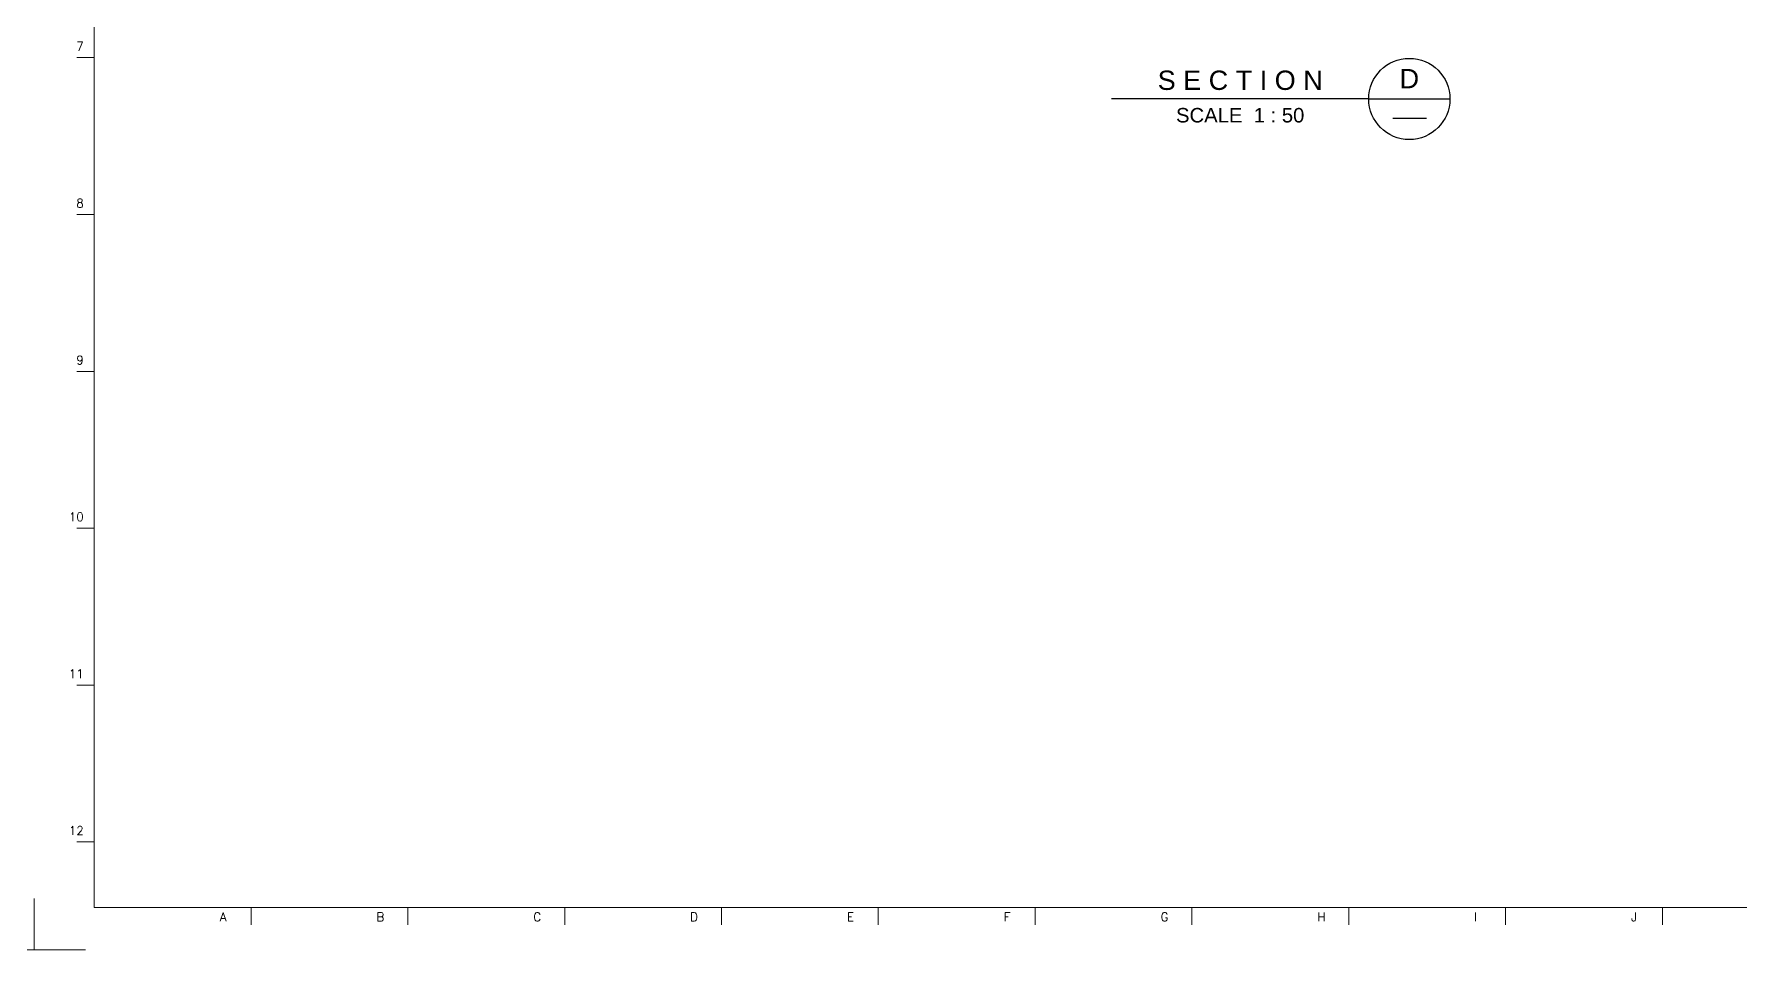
# Model space of a CAD drawing. Header units: millimetres. Extents: x 63700 to 182600, y -289551 to -205451.
# Drawn here: x 123150 to 158445, y -289551 to -270606 of the extents above; entities that cross this region are included whole.
import ezdxf
from ezdxf.enums import TextEntityAlignment as Align

# ---------------------------------------------------------------- set-up
doc = ezdxf.new("R2010")
doc.units = ezdxf.units.MM
doc.header["$LTSCALE"] = 50
doc.layers.add('1', color=7, linetype='Continuous')
doc.layers.add('TAN-TIT', color=30, linetype='Continuous', lineweight=0)
doc.layers.add('TITLE', color=7, linetype='Continuous', lineweight=30)
doc.styles.add('Arial', font='arial.ttf')
doc.styles.add('COM', font='COMPLEX', dxfattribs={"height": 5})

# ---------------------------------------------------------------- blocks, each defined once
blk = doc.blocks.new('BORDER')
at = {"layer": 'TAN-TIT'}
for p, q in [((4977, 164680), (4977, 3520)), ((4977, 73830), (3534, 73830)), ((4977, 60851), (3534, 60851)), ((4977, 47872), (3534, 47872)), ((4977, 34894), (3534, 34894)), ((4977, 21915), (3534, 21915)), ((4977, 8937), (3534, 8937)), ((4977, 3520), (232823, 3520)), ((17955, 3520), (17955, 2078)), ((30934, 3520), (30934, 2078)), ((43912, 3520), (43912, 2078)), ((56891, 3520), (56891, 2078)), ((69870, 3520), (69870, 2078)), ((82848, 3520), (82848, 2078)), ((95827, 3520), (95827, 2078)), ((108806, 3520), (108806, 2078)), ((121784, 3520), (121784, 2078)), ((134763, 3520), (134763, 2078))]:
    blk.add_line(p, q, dxfattribs=at)
at = {"layer": 'TAN-TIT', "linetype": 'Continuous'}
for p, q in [((0, 4241), (0, 0)), ((237800, 0), (237800, 4241)), ((0, 0), (4241, 0)), ((233559, 0), (237800, 0))]:
    blk.add_line(p, q, dxfattribs=at)
at = {"layer": 'TAN-TIT', "style": 'COM'}
for s, p in [('7', (4111, 74406)), ('8', (4111, 61428)), ('9', (4111, 48449)), ('10', (4111, 35471)), ('11', (4111, 22492)), ('12', (4111, 9513))]:
    blk.add_text(s, height=721, dxfattribs=at).set_placement(p, align=Align.RIGHT)
for s, p in [('A', (15359, 2366)), ('B', (28338, 2366)), ('C', (41317, 2366)), ('D', (54295, 2366)), ('E', (67274, 2366)), ('F', (80253, 2366)), ('G', (93231, 2366)), ('H', (106210, 2366)), ('I', (119188, 2366)), ('J', (132167, 2366))]:
    blk.add_text(s, height=721, dxfattribs=at).set_placement(p)

msp = doc.modelspace()

# ---------------------------------------------------------------- linework, layer by layer
at = {"layer": 'TITLE', "color": 1, "linetype": 'Continuous'}
msp.add_line((150765.8, -271947.3), (145445.8, -271947.3), dxfattribs=at)
msp.add_lwpolyline([(150765.8, -271947.3), (152445.8, -271947.3)], dxfattribs=at)
at = {"layer": 'TITLE', "color": 2, "linetype": 'Continuous'}
msp.add_lwpolyline([(151261.7, -272346.4), (151959.8, -272346.4)], dxfattribs=at)
at = {"layer": 'TITLE', "color": 1, "linetype": 'Continuous'}
msp.add_circle((151605.8, -271947.3), 840, dxfattribs=at)

# ---------------------------------------------------------------- block references
at = {"layer": '1', "xscale": 0.25, "yscale": 0.25, "zscale": 0.25}
for p in [(63700.3, -289550.7), (123150.3, -289550.7)]:
    msp.add_blockref('BORDER', p, dxfattribs=at)

# ---------------------------------------------------------------- texts
at = {"layer": 'TITLE', "color": 3, "ltscale": 10, "style": 'Arial'}
msp.add_text('S E C T I O N', height=400, dxfattribs=at).set_placement((148105.8, -271760.6), align=Align.CENTER)
at = {"layer": 'TITLE', "color": 2, "ltscale": 10, "style": 'Arial'}
msp.add_text('D', height=400, dxfattribs=at).set_placement((151605.8, -271527.3), align=Align.MIDDLE)
at = {"layer": 'TITLE', "color": 2, "linetype": 'Continuous', "style": 'Arial'}
msp.add_text('SCALE  1 : 50', height=300, dxfattribs=at).set_placement((148106, -272133.9), align=Align.TOP_CENTER)

doc.saveas('drawing.dxf')
